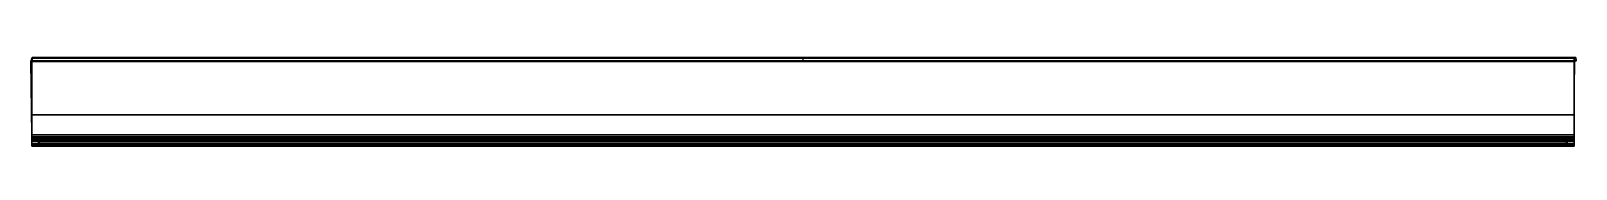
# Model space of a CAD drawing. Extents: x -312 to 313, y -34 to 4.
import ezdxf

# ---------------------------------------------------------------- set-up
doc = ezdxf.new("R2010")
doc.units = 0
doc.header["$MEASUREMENT"] = 0
doc.layers.add('IGES level 0', color=253, linetype='Continuous')

msp = doc.modelspace()

# ---------------------------------------------------------------- linework, layer by layer
for points in [[(-312, 1.96, 9), (-312.33, 0.67, 7.81), (-312, -20.52, 7.5), (-312, -20.53, 9)], [(-311.78, 1.51, -9), (-311.77, 0.96, -9), (-312.33, 0.67, 7.81), (-312, 1.96, 9)], [(-312.33, 0.67, 7.81), (-312, 1.96, 9), (-312, -29.24, 9), (-312, -29.24, 7.5)], [(-311.76, 0.96, -9), (-312.33, 0.67, 7.81), (312.27, 0.67, 7.81), (312.83, 0.96, -9)], [(-312.33, 0.67, 7.81), (-312, -21.04, 7.5), (312, -21.04, 7.5), (312.27, 0.67, 7.82)], [(312, 1.96, 9), (312, 2.17, 8.91), (-311.95, 2.17, 8.91), (-312, 1.96, 9)], [(-311.95, 2.17, 8.91), (-312, 1.96, 9), (-311.78, 1.51, -9), (-311.86, 2.06, -9)], [(312, -32.74, 9), (312, 1.96, 9), (-312, 1.96, 9), (-312, -32.74, 9)], [(-312, -32.74, 9), (-312, 1.96, 9), (312, 1.96, 9), (312, -32.74, 9)], [(312, 2.17, 8.91), (312.02, 2.26, 8.7), (-311.89, 2.26, 8.7), (-311.95, 2.17, 8.91)], [(-311.89, 2.26, 8.7), (-311.95, 2.17, 8.91), (-311.89, 2.26, -8.8), (-311.86, 2.06, -9)], [(-311.89, 2.26, 8.7), (-311.89, 2.26, -8.8), (312.71, 2.26, -8.8), (312.02, 2.26, 8.7)], [(312.71, 2.26, -8.8), (312.75, 2.06, -9), (-311.86, 2.06, -9), (-311.89, 2.26, -8.8)], [(312.75, 2.06, -9), (312.83, 0.96, -9), (-311.77, 0.96, -9), (-311.86, 2.06, -9)], [(312.02, 2.26, 8.7), (312, 2.17, 8.91), (312.71, 2.26, -8.8), (312.75, 2.06, -9)], [(312, 2.17, 8.91), (312, 1.96, 9), (312.79, 1.51, -9), (312.75, 2.06, -9)], [(312, -21.04, 9), (312, -21.04, 7.5), (312.27, 0.67, 7.81), (312, 1.96, 9)], [(312.79, 1.51, -9), (312.83, 0.96, -9), (312.27, 0.67, 7.81), (312, 1.96, 9)], [(-312, -21.04, 7.5), (-312, -20.52, 7.5), (-312, -20.53, 9), (-312, -21.04, 9)], [(-312, -21.04, 7.5), (-312, -21.04, 9), (-312, -29.24, 9), (-312, -29.24, 7.5)], [(312, -29.24, 7.5), (312, -21.04, 7.5), (-312, -21.04, 7.5), (-312, -29.24, 7.5)], [(312, -29.24, 7.5), (312, -29.24, 9), (312, -21.04, 9), (312, -21.04, 7.5)], [(-312, -29.24, 7.5), (-312, -29.84, 7.43), (-312, -29.84, 9), (-312, -29.24, 9)], [(312, -29.84, 7.43), (312, -29.24, 7.5), (-312, -29.24, 7.5), (-312, -29.84, 7.43)], [(-312, -29.84, 9), (-312, -30.27, 9), (-312, -30.27, 7.28), (-312, -29.84, 7.43)], [(-312, -30.27, 7.28), (-312, -29.84, 7.43), (312, -29.84, 7.43), (312, -30.27, 7.28)], [(-312, -30.27, 9), (-312, -30.5, 9), (-312, -30.5, 7.16), (-312, -30.27, 7.28)], [(312, -30.5, 7.16), (312, -30.27, 7.28), (-312, -30.27, 7.28), (-312, -30.5, 7.16)], [(-312, -30.5, 9), (-312, -30.71, 9), (-312, -30.71, 7.02), (-312, -30.5, 7.16)], [(-312, -30.71, 7.02), (-312, -30.5, 7.16), (312, -30.5, 7.16), (312, -30.71, 7.02)], [(-312, -30.71, 9), (-312, -30.91, 9), (-312, -30.91, 6.86), (-312, -30.71, 7.02)], [(312, -31.01, 6.77), (312, -30.71, 7.02), (-312, -30.71, 7.02), (-312, -31.01, 6.77)], [(-312, -30.91, 9), (-312, -31.01, 9), (-312, -31.01, 6.77), (-312, -30.91, 6.86)], [(-312, -31.01, 9), (-312, -31.13, 9), (-312, -31.13, 6.63), (-312, -31.01, 6.77)], [(-312, -31.26, 6.47), (-312, -31.01, 6.77), (312, -31.01, 6.77), (312, -31.26, 6.47)], [(-312, -31.13, 9), (-312, -31.26, 9), (-312, -31.26, 6.47), (-312, -31.13, 6.63)], [(-312, -31.26, 9), (-312, -31.36, 9), (-312, -31.36, 6.33), (-312, -31.26, 6.47)], [(312, -31.43, 6.2), (312, -31.26, 6.47), (-312, -31.26, 6.47), (-312, -31.43, 6.2)], [(312, -29.24, 9), (312, -29.84, 9), (312, -29.84, 7.43), (312, -29.24, 7.5)], [(312, -29.84, 7.43), (312, -30.27, 7.28), (312, -30.27, 9), (312, -29.84, 9)], [(312, -30.27, 7.28), (312, -30.5, 7.16), (312, -30.5, 9), (312, -30.27, 9)], [(312, -30.5, 7.16), (312, -30.71, 7.02), (312, -30.71, 9), (312, -30.5, 9)], [(312, -30.71, 7.02), (312, -30.91, 6.86), (312, -30.91, 9), (312, -30.71, 9)], [(312, -30.91, 6.86), (312, -31.01, 6.77), (312, -31.01, 9), (312, -30.91, 9)], [(312, -31.01, 6.77), (312, -31.13, 6.63), (312, -31.13, 9), (312, -31.01, 9)], [(312, -31.13, 6.63), (312, -31.26, 6.47), (312, -31.26, 9), (312, -31.13, 9)], [(312, -31.26, 6.47), (312, -31.36, 6.33), (312, -31.36, 9), (312, -31.26, 9)], [(-312, -31.36, 9), (-312, -31.43, 9), (-312, -31.43, 6.2), (-312, -31.36, 6.33)], [(-312, -31.43, 9), (-312, -31.49, 9), (-312, -31.49, 6.08), (-312, -31.43, 6.2)], [(312, -31.43, 6.2), (312, -31.55, 5.96), (-312, -31.61, 5.79), (-312, -31.69, 5.5)], [(-312, -31.55, 5.96), (-312, -31.43, 6.2), (312, -31.43, 6.2), (312, -31.55, 5.96)], [(-312, -31.49, 9), (-312, -31.55, 9), (-312, -31.55, 5.96), (-312, -31.49, 6.08)], [(-312, -31.55, 9), (-312, -31.61, 9), (-312, -31.61, 5.79), (-312, -31.55, 5.96)], [(-312, -31.61, 5.79), (-312, -31.55, 5.96), (312, -31.55, 5.96), (312, -31.61, 5.79)], [(-312, -31.61, 9), (-312, -31.65, 9), (-312, -31.65, 5.66), (-312, -31.61, 5.79)], [(312, -31.61, 5.79), (312, -31.69, 5.5), (-312, -31.69, 5.5), (-312, -31.61, 5.79)], [(-312, -31.65, 9), (-312, -31.69, 9), (-312, -31.69, 5.5), (-312, -31.65, 5.66)], [(-312, -31.69, 9), (-312, -31.69, 5.5), (-312, -32.83, 5.5), (-312, -32.74, 9)], [(-312, -33.74, 2), (-312, -31.74, 2), (-312, -31.69, 5.5), (-312, -33.74, 5.5)], [(-312, -31.69, 5.5), (-312, -31.74, 2), (312, -31.74, 2), (312, -31.69, 5.5)], [(312, -31.69, 5.5), (312, -31.69, 9), (-312, -31.69, 9), (-312, -31.69, 5.5)], [(-312, -31.74, 2), (-309.2, -31.74, -0.8), (-309.2, -33.74, -0.8), (-312, -33.74, 2)], [(-312, -31.74, 2), (-309.2, -31.74, -0.8), (309.2, -31.74, -0.8), (312, -31.74, 2)], [(312, -32.74, 9), (312, -32.92, 8.98), (-312, -32.9, 8.99), (-312, -32.74, 9)], [(-312, -32.83, 5.5), (-312, -32.92, 5.5), (-312, -32.9, 8.99), (-312, -32.74, 9)], [(312, -32.92, 8.98), (312, -33.04, 8.95), (-312, -33.04, 8.95), (-312, -32.9, 8.99)], [(-312, -32.92, 5.5), (-312, -33.04, 5.5), (-312, -33.04, 8.95), (-312, -32.9, 8.99)], [(312, -33.04, 8.95), (312, -33.19, 8.89), (-312, -33.19, 8.89), (-312, -33.04, 8.95)], [(-312, -33.04, 5.5), (-312, -33.19, 5.5), (-312, -33.19, 8.89), (-312, -33.04, 8.95)], [(312, -33.19, 8.89), (312, -33.33, 8.81), (-312, -33.33, 8.81), (-312, -33.19, 8.89)], [(-312, -33.19, 5.5), (-312, -33.33, 5.5), (-312, -33.33, 8.81), (-312, -33.19, 8.89)], [(-312, -33.33, 8.81), (-312, -33.45, 8.71), (312, -33.45, 8.71), (312, -33.33, 8.81)], [(-312, -33.33, 5.5), (-312, -33.45, 5.5), (-312, -33.45, 8.71), (-312, -33.33, 8.81)], [(312, -33.45, 8.71), (312, -33.55, 8.59), (-312, -33.55, 8.59), (-312, -33.45, 8.71)], [(-312, -33.45, 5.5), (-312, -33.55, 5.5), (-312, -33.55, 8.59), (-312, -33.45, 8.71)], [(312, -33.55, 8.59), (312, -33.63, 8.46), (-312, -33.63, 8.46), (-312, -33.55, 8.59)], [(-312, -33.55, 5.5), (-312, -33.63, 5.5), (-312, -33.63, 8.46), (-312, -33.55, 8.59)], [(312, -33.63, 8.46), (312, -33.67, 8.35), (-312, -33.67, 8.35), (-312, -33.63, 8.46)], [(-312, -33.63, 5.5), (-312, -33.67, 5.5), (-312, -33.67, 8.35), (-312, -33.63, 8.46)], [(312, -33.67, 8.35), (312, -33.71, 8.25), (-312, -33.71, 8.25), (-312, -33.67, 8.35)], [(-312, -33.67, 5.5), (-312, -33.71, 5.5), (-312, -33.71, 8.25), (-312, -33.67, 8.35)], [(312, -33.71, 8.25), (312, -33.73, 8.14), (-312, -33.73, 8.14), (-312, -33.71, 8.25)], [(-312, -33.71, 5.5), (-312, -33.74, 5.5), (-312, -33.73, 8.08), (-312, -33.71, 8.25)], [(312, -33.73, 8.14), (312, -33.74, 8), (-312, -33.74, 8), (-312, -33.73, 8.14)], [(312, -33.74, 8), (312, -33.74, 2), (-312, -33.74, 2), (-312, -33.74, 8)], [(309.2, -33.74, -0.8), (312, -33.74, 2), (-312, -33.74, 2), (-309.2, -33.74, -0.8)], [(-312, -33.74, 2), (-312, -33.74, 8), (312, -33.74, 8), (312, -33.74, 2)], [(-309.2, -31.74, -0.8), (-309.14, -31.75, -0.86), (-309.14, -33.73, -0.86), (-309.2, -33.74, -0.8)], [(-309.2, -31.74, -0.8), (-309.14, -31.75, -0.86), (309.14, -31.75, -0.86), (309.2, -31.74, -0.8)], [(-309.2, -33.74, -0.8), (-309.14, -33.73, -0.86), (309.14, -33.73, -0.86), (309.2, -33.74, -0.8)], [(-309.14, -31.75, -0.86), (-309.11, -31.76, -0.89), (-309.11, -33.72, -0.89), (-309.14, -33.73, -0.86)], [(309.14, -31.75, -0.86), (309.11, -31.76, -0.89), (-309.11, -31.76, -0.89), (-309.14, -31.75, -0.86)], [(309.14, -33.73, -0.86), (309.11, -33.72, -0.89), (-309.11, -33.72, -0.89), (-309.14, -33.73, -0.86)], [(-309.11, -31.76, -0.89), (-309.06, -31.8, -0.94), (-309.06, -33.68, -0.94), (-309.11, -33.72, -0.89)], [(-309.11, -31.76, -0.89), (-309.06, -31.8, -0.94), (309.06, -31.8, -0.94), (309.11, -31.76, -0.89)], [(309.11, -33.72, -0.89), (309.06, -33.68, -0.94), (-309.06, -33.68, -0.94), (-309.11, -33.72, -0.89)], [(-309.06, -31.8, -0.94), (-309.03, -31.84, -0.97), (-309.03, -33.64, -0.97), (-309.06, -33.68, -0.94)], [(-309.06, -31.8, -0.94), (-309.03, -31.84, -0.97), (309.03, -31.84, -0.97), (309.06, -31.8, -0.94)], [(-309.06, -33.68, -0.94), (-309.03, -33.64, -0.97), (309.03, -33.64, -0.97), (309.06, -33.68, -0.94)], [(309.03, -31.84, -0.97), (309.01, -31.87, -0.99), (-309.01, -31.87, -0.99), (-309.03, -31.84, -0.97)], [(309, -33.57, -1), (309.01, -33.61, -0.99), (-309.01, -33.61, -0.99), (-309.03, -33.64, -0.97)], [(309.03, -33.64, -0.97), (309.01, -33.61, -0.99), (-309.01, -33.61, -0.99), (-309.03, -33.64, -0.97)], [(-309.01, -31.87, -0.99), (-309, -31.9, -1), (-309, -33.57, -1), (-309.01, -33.61, -0.99)], [(-309.01, -31.87, -0.99), (-309, -31.91, -1), (309, -31.9, -1), (309.01, -31.87, -0.99)], [(-309.01, -33.61, -0.99), (-309, -33.54, -1), (309, -33.54, -1), (309, -33.57, -1)], [(-309, -31.9, -1), (-309, -31.94, -1), (-309, -33.54, -1), (-309, -33.57, -1)], [(309, -33.54, -1), (309, -31.94, -1), (-309, -31.94, -1), (-309, -33.54, -1)], [(309.01, -33.61, -0.99), (309, -33.57, -1), (309, -31.9, -1), (309.01, -31.87, -0.99)], [(309, -33.57, -1), (309, -33.54, -1), (309, -31.94, -1), (309, -31.9, -1)], [(309.03, -33.64, -0.97), (309.01, -33.61, -0.99), (309.01, -31.87, -0.99), (309.03, -31.84, -0.97)], [(309.06, -33.68, -0.94), (309.03, -33.64, -0.97), (309.03, -31.84, -0.97), (309.06, -31.8, -0.94)], [(309.11, -33.72, -0.89), (309.06, -33.68, -0.94), (309.06, -31.8, -0.94), (309.11, -31.76, -0.89)], [(309.14, -33.73, -0.86), (309.11, -33.72, -0.89), (309.11, -31.76, -0.89), (309.14, -31.75, -0.86)], [(309.2, -33.74, -0.8), (309.14, -33.73, -0.86), (309.14, -31.75, -0.86), (309.2, -31.74, -0.8)], [(312, -33.74, 2), (309.2, -33.74, -0.8), (309.2, -31.74, -0.8), (312, -31.74, 2)], [(312, -31.36, 6.33), (312, -31.43, 6.2), (312, -31.43, 9), (312, -31.36, 9)], [(312, -31.43, 6.2), (312, -31.49, 6.08), (312, -31.49, 9), (312, -31.43, 9)], [(312, -31.49, 6.08), (312, -31.55, 5.96), (312, -31.55, 9), (312, -31.49, 9)], [(312, -31.55, 5.96), (312, -31.61, 5.79), (312, -31.61, 9), (312, -31.55, 9)], [(312, -31.61, 5.79), (312, -31.65, 5.66), (312, -31.65, 9), (312, -31.61, 9)], [(312, -31.65, 5.66), (312, -31.69, 5.5), (312, -31.69, 9), (312, -31.65, 9)], [(312, -32.74, 9), (312, -32.83, 5.5), (312, -31.69, 5.5), (312, -31.69, 9)], [(312, -33.74, 5.5), (312, -31.69, 5.5), (312, -31.74, 2), (312, -33.74, 2)], [(312, -32.74, 9), (312, -32.92, 8.98), (312, -32.92, 5.5), (312, -32.83, 5.5)], [(312, -32.92, 8.98), (312, -33.04, 8.95), (312, -33.04, 5.5), (312, -32.92, 5.5)], [(312, -33.04, 8.95), (312, -33.19, 8.89), (312, -33.19, 5.5), (312, -33.04, 5.5)], [(312, -33.19, 8.89), (312, -33.33, 8.81), (312, -33.33, 5.5), (312, -33.19, 5.5)], [(312, -33.33, 8.81), (312, -33.45, 8.71), (312, -33.45, 5.5), (312, -33.33, 5.5)], [(312, -33.45, 8.71), (312, -33.55, 8.59), (312, -33.55, 5.5), (312, -33.45, 5.5)], [(312, -33.55, 8.59), (312, -33.63, 8.46), (312, -33.63, 5.5), (312, -33.55, 5.5)], [(312, -33.63, 8.46), (312, -33.67, 8.35), (312, -33.67, 5.5), (312, -33.63, 5.5)], [(312, -33.67, 8.35), (312, -33.71, 8.25), (312, -33.71, 5.5), (312, -33.67, 5.5)], [(312, -33.71, 8.25), (312, -33.73, 8.08), (312, -33.74, 5.5), (312, -33.71, 5.5)]]:
    msp.add_3dface(points)
at = {"layer": 'IGES level 0', "extrusion": (-1, 0, 0)}
msp.add_open_spline([(0, 3.7, 3), (0, 3.7, 3), (0, 3.7, 3)], degree=2, dxfattribs=at)
at = {"layer": 'IGES level 0', "extrusion": (-1, -1.9408e-12, 1.9408e-12)}
msp.add_rational_spline([(0, 2.26, -8.8), (0, 2.26, -8.92), (0, 2.18, -9), (0, 2.06, -9)], [1, 0.804737854124, 0.804737854124, 1], degree=3, dxfattribs=at)
at = {"layer": 'IGES level 0', "extrusion": (1, -1.3343e-12, -1.3343e-12)}
msp.add_rational_spline([(0, 1.96, 9), (0, 2.14, 9), (0, 2.26, 8.88), (0, 2.26, 8.7)], [1, 0.804737854124, 0.804737854124, 1], degree=3, dxfattribs=at)
at = {"layer": 'IGES level 0'}
for points in [[(0, 2.06, -9), (0, 1.51, -9), (0, 0.96, -9)], [(-312, -32.74, 9), (-312, -26.89, 9), (-312, -21.04, 9)], [(-312, -21.04, 7.5), (-312, -25.14, 7.5), (-312, -29.24, 7.5)], [(-312, -21.04, 9), (-312, -26.89, 9), (-312, -32.74, 9)], [(-312, -29.24, 7.5), (-312, -25.14, 7.5), (-312, -21.04, 7.5)], [(312, -29.24, 7.5), (312, -25.14, 7.5), (312, -21.04, 7.5)], [(312, -21.04, 9), (312, -26.89, 9), (312, -32.74, 9)], [(312, -32.74, 9), (312, -26.89, 9), (312, -21.04, 9)], [(312, -21.04, 7.5), (312, -25.14, 7.5), (312, -29.24, 7.5)], [(-312, -29.24, 7.5), (0, -29.24, 7.5), (312, -29.24, 7.5)], [(312, -29.24, 7.5), (0, -29.24, 7.5), (-312, -29.24, 7.5)], [(312, -31.01, 6.77), (0, -31.01, 6.77), (-312, -31.01, 6.77)], [(-312, -33.74, 5.5), (-312, -32.71, 5.5), (-312, -31.69, 5.5)], [(-312, -33.74, 2), (-312, -32.74, 2), (-312, -31.74, 2)], [(-312, -31.74, 2), (-312, -32.74, 2), (-312, -33.74, 2)], [(-312, -32.74, 9), (0, -32.74, 9), (312, -32.74, 9)], [(312, -32.74, 9), (0, -32.74, 9), (-312, -32.74, 9)], [(312, -33.45, 8.71), (0, -33.45, 8.71), (-312, -33.45, 8.71)], [(-312, -33.74, 8), (0, -33.74, 8), (312, -33.74, 8)], [(312, -33.74, 8), (0, -33.74, 8), (-312, -33.74, 8)], [(-309.2, -31.74, -0.8), (0, -31.74, -0.8), (309.2, -31.74, -0.8)], [(309.2, -31.74, -0.8), (0, -31.74, -0.8), (-309.2, -31.74, -0.8)], [(-309.2, -33.74, -0.8), (0, -33.74, -0.8), (309.2, -33.74, -0.8)], [(309.2, -33.74, -0.8), (0, -33.74, -0.8), (-309.2, -33.74, -0.8)], [(309.06, -31.8, -0.94), (0, -31.8, -0.94), (-309.06, -31.8, -0.94)], [(309.06, -33.68, -0.94), (0, -33.68, -0.94), (-309.06, -33.68, -0.94)], [(-309, -31.94, -1), (-309, -32.74, -1), (-309, -33.54, -1)], [(-309, -33.54, -1), (-309, -32.74, -1), (-309, -31.94, -1)], [(-309, -31.94, -1), (0, -31.94, -1), (309, -31.94, -1)], [(309, -31.94, -1), (0, -31.94, -1), (-309, -31.94, -1)], [(-309, -33.54, -1), (0, -33.54, -1), (309, -33.54, -1)], [(309, -33.54, -1), (0, -33.54, -1), (-309, -33.54, -1)], [(309, -33.54, -1), (309, -32.74, -1), (309, -31.94, -1)], [(309, -31.94, -1), (309, -32.74, -1), (309, -33.54, -1)], [(312, -33.74, 5.5), (312, -32.71, 5.5), (312, -31.69, 5.5)], [(312, -31.74, 2), (312, -32.74, 2), (312, -33.74, 2)], [(312, -33.74, 2), (312, -32.74, 2), (312, -31.74, 2)]]:
    msp.add_open_spline(points, degree=2, dxfattribs=at)
at = {"layer": 'IGES level 0', "extrusion": (1, 2.0014e-12, 2.0014e-12)}
msp.add_rational_spline([(0, 0.96, -9), (0, 0.84, -9), (0, 0.76, -8.92), (0, 0.76, -8.8)], [1, 0.804737854124, 0.804737854124, 1], degree=3, dxfattribs=at)
at = {"layer": 'IGES level 0', "extrusion": (1, 0, 0)}
for points in [[(-312, -21.04, 7.5), (-312, -21.04, 8.25), (-312, -21.04, 9)], [(-312, -21.04, 9), (-312, -21.04, 8.25), (-312, -21.04, 7.5)], [(312, -21.04, 9), (312, -21.04, 8.25), (312, -21.04, 7.5)], [(312, -21.04, 7.5), (312, -21.04, 8.25), (312, -21.04, 9)], [(-312, -33.74, 2), (-312, -33.74, 5), (-312, -33.74, 8)], [(-312, -33.74, 8), (-312, -33.74, 5), (-312, -33.74, 2)], [(312, -33.74, 8), (312, -33.74, 5), (312, -33.74, 2)], [(312, -33.74, 2), (312, -33.74, 5), (312, -33.74, 8)]]:
    msp.add_open_spline(points, degree=2, dxfattribs=at)
at = {"layer": 'IGES level 0', "extrusion": (0, -1, 0)}
for points in [[(-312, -31.74, 2), (-310.6, -31.74, 0.6), (-309.2, -31.74, -0.8)], [(-309.2, -31.74, -0.8), (-310.6, -31.74, 0.6), (-312, -31.74, 2)], [(-309.2, -33.74, -0.8), (-310.6, -33.74, 0.6), (-312, -33.74, 2)], [(-312, -33.74, 2), (-310.6, -33.74, 0.6), (-309.2, -33.74, -0.8)], [(312, -33.74, 2), (310.6, -33.74, 0.6), (309.2, -33.74, -0.8)], [(309.2, -33.74, -0.8), (310.6, -33.74, 0.6), (312, -33.74, 2)]]:
    msp.add_open_spline(points, degree=2, dxfattribs=at)
at = {"layer": 'IGES level 0', "extrusion": (1, 0, 0)}
msp.add_rational_spline([(-312, -33.74, 8), (-312, -33.74, 8.59), (-312, -33.32, 9), (-312, -32.74, 9)], [1, 0.804737854124, 0.804737854124, 1], degree=3, dxfattribs=at)
at = {"layer": 'IGES level 0', "extrusion": (-1, -1.941e-13, 1.941e-13)}
msp.add_rational_spline([(-312, -32.74, 9), (-312, -33.32, 9), (-312, -33.74, 8.59), (-312, -33.74, 8)], [1, 0.804737854124, 0.804737854124, 1], degree=3, dxfattribs=at)
at = {"layer": 'IGES level 0', "extrusion": (-0.707107, 8.628e-13, -0.707107)}
msp.add_rational_spline([(-309.2, -31.74, -0.8), (-309.08, -31.74, -0.92), (-309, -31.82, -1), (-309, -31.94, -1)], [1, 0.804737854124, 0.804737854124, 1], degree=3, dxfattribs=at)
at = {"layer": 'IGES level 0', "extrusion": (-0.707107, 8.622e-13, -0.707107)}
msp.add_rational_spline([(-309, -31.94, -1), (-309, -31.82, -1), (-309.08, -31.74, -0.92), (-309.2, -31.74, -0.8)], [1, 0.804737854124, 0.804737854124, 1], degree=3, dxfattribs=at)
at = {"layer": 'IGES level 0', "extrusion": (-0.707107, -8.741e-13, -0.707107)}
msp.add_rational_spline([(-309, -33.54, -1), (-309, -33.66, -1), (-309.08, -33.74, -0.92), (-309.2, -33.74, -0.8)], [1, 0.804737854124, 0.804737854124, 1], degree=3, dxfattribs=at)
at = {"layer": 'IGES level 0', "extrusion": (-0.707107, -8.742e-13, -0.707107)}
msp.add_rational_spline([(-309.2, -33.74, -0.8), (-309.08, -33.74, -0.92), (-309, -33.66, -1), (-309, -33.54, -1)], [1, 0.804737854124, 0.804737854124, 1], degree=3, dxfattribs=at)
at = {"layer": 'IGES level 0', "extrusion": (0.707107, -1.133e-12, -0.707107)}
msp.add_rational_spline([(309, -31.94, -1), (309, -31.82, -1), (309.08, -31.74, -0.92), (309.2, -31.74, -0.8)], [1, 0.804737854124, 0.804737854124, 1], degree=3, dxfattribs=at)
at = {"layer": 'IGES level 0', "extrusion": (0.707107, -1.1332e-12, -0.707107)}
msp.add_rational_spline([(309.2, -31.74, -0.8), (309.08, -31.74, -0.92), (309, -31.82, -1), (309, -31.94, -1)], [1, 0.804737854124, 0.804737854124, 1], degree=3, dxfattribs=at)
at = {"layer": 'IGES level 0', "extrusion": (0.707107, 1.0729e-12, -0.707107)}
for points in [[(309.2, -33.74, -0.8), (309.08, -33.74, -0.92), (309, -33.66, -1), (309, -33.54, -1)], [(309, -33.54, -1), (309, -33.66, -1), (309.08, -33.74, -0.92), (309.2, -33.74, -0.8)]]:
    msp.add_rational_spline(points, [1, 0.804737854124, 0.804737854124, 1], degree=3, dxfattribs=at)
at = {"layer": 'IGES level 0', "extrusion": (0, 1, 0)}
for points in [[(309.2, -31.74, -0.8), (310.6, -31.74, 0.6), (312, -31.74, 2)], [(312, -31.74, 2), (310.6, -31.74, 0.6), (309.2, -31.74, -0.8)]]:
    msp.add_open_spline(points, degree=2, dxfattribs=at)
at = {"layer": 'IGES level 0', "extrusion": (-1, -5.822e-13, 5.822e-13)}
for points in [[(312, -32.74, 9), (312, -33.32, 9), (312, -33.74, 8.59), (312, -33.74, 8)], [(312, -33.74, 8), (312, -33.74, 8.59), (312, -33.32, 9), (312, -32.74, 9)]]:
    msp.add_rational_spline(points, [1, 0.804737854124, 0.804737854124, 1], degree=3, dxfattribs=at)

doc.saveas('drawing.dxf')
